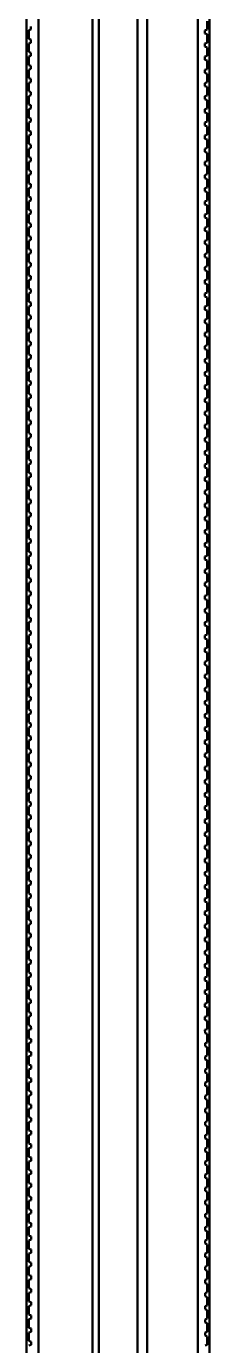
# Model space of a CAD drawing. Header units: millimetres. Extents: x 0 to 6720, y 0 to 4752.
# Drawn here: x 6069.3 to 6098, y 2519.4 to 2726.1 of the extents above; entities that cross this region are included whole.
import ezdxf

# ---------------------------------------------------------------- set-up
doc = ezdxf.new("R2010")
doc.units = ezdxf.units.MM
doc.header["$LTSCALE"] = 16
doc.layers.add('Widoczne (ISO)', color=7, linetype='Continuous', lineweight=50)

msp = doc.modelspace()

# ---------------------------------------------------------------- linework, layer by layer
at = {"layer": 'Widoczne (ISO)'}
for p, q in [((6069.28, 3043.25), (6069.31, 2056.07)), ((6071.16, 3043.25), (6071.16, 2056.07)), ((6079.63, 3043.25), (6079.63, 2062.05)), ((6080.63, 2063.05), (6080.63, 3043.25)), ((6086.68, 3043.25), (6086.68, 2063.05)), ((6088.18, 2061.55), (6088.18, 3043.25)), ((6096.16, 3043.25), (6096.16, 2056.07)), ((6097.98, 2056.07), (6097.95, 3043.25)), ((6097.6, 2726.94), (6097.6, 2725.62)), ((6069.65, 2725.51), (6070, 2725.63)), ((6069.65, 2724.19), (6069.65, 2725.51)), ((6070, 2725.63), (6070, 2726.12)), ((6097.6, 2725.62), (6097.25, 2725.5)), ((6097.25, 2725.5), (6097.25, 2725.01)), ((6097.25, 2725.01), (6097.6, 2724.88)), ((6097.6, 2724.88), (6097.6, 2723.56)), ((6070, 2724.06), (6069.65, 2724.19)), ((6069.65, 2723.44), (6070, 2723.57)), ((6069.65, 2722.13), (6069.65, 2723.44)), ((6070, 2723.57), (6070, 2724.06)), ((6097.6, 2723.56), (6097.25, 2723.44)), ((6097.25, 2723.44), (6097.25, 2722.95)), ((6097.25, 2722.95), (6097.6, 2722.82)), ((6097.6, 2722.82), (6097.6, 2721.5)), ((6070, 2722), (6069.65, 2722.13)), ((6069.65, 2721.38), (6070, 2721.51)), ((6069.65, 2720.07), (6069.65, 2721.38)), ((6070, 2721.51), (6070, 2722)), ((6097.6, 2721.5), (6097.25, 2721.38)), ((6097.25, 2721.38), (6097.25, 2720.88)), ((6097.25, 2720.88), (6097.6, 2720.76)), ((6097.6, 2720.76), (6097.6, 2719.44)), ((6070, 2719.94), (6069.65, 2720.07)), ((6069.65, 2719.32), (6070, 2719.45)), ((6069.65, 2718.01), (6069.65, 2719.32)), ((6070, 2719.45), (6070, 2719.94)), ((6097.6, 2719.44), (6097.25, 2719.31)), ((6097.25, 2719.31), (6097.25, 2718.82)), ((6097.25, 2718.82), (6097.6, 2718.7)), ((6097.6, 2718.7), (6097.6, 2717.38)), ((6070, 2717.88), (6069.65, 2718.01)), ((6069.65, 2717.26), (6070, 2717.39)), ((6069.65, 2715.95), (6069.65, 2717.26)), ((6070, 2717.39), (6070, 2717.88)), ((6097.6, 2717.38), (6097.25, 2717.25)), ((6097.25, 2717.25), (6097.25, 2716.76)), ((6097.25, 2716.76), (6097.6, 2716.64)), ((6097.6, 2716.64), (6097.6, 2715.32)), ((6070, 2715.82), (6069.65, 2715.95)), ((6069.65, 2715.2), (6070, 2715.33)), ((6069.65, 2713.89), (6069.65, 2715.2)), ((6070, 2715.33), (6070, 2715.82)), ((6097.6, 2715.32), (6097.25, 2715.19)), ((6097.25, 2715.19), (6097.25, 2714.7)), ((6097.25, 2714.7), (6097.6, 2714.58)), ((6097.6, 2714.58), (6097.6, 2713.26)), ((6070, 2713.76), (6069.65, 2713.89)), ((6069.65, 2713.14), (6070, 2713.27)), ((6069.65, 2711.82), (6069.65, 2713.14)), ((6070, 2713.27), (6070, 2713.76)), ((6097.6, 2713.26), (6097.25, 2713.13)), ((6097.25, 2713.13), (6097.25, 2712.64)), ((6097.25, 2712.64), (6097.6, 2712.51)), ((6097.6, 2712.51), (6097.6, 2711.2)), ((6070, 2711.7), (6069.65, 2711.82)), ((6069.65, 2711.08), (6070, 2711.21)), ((6069.65, 2709.76), (6069.65, 2711.08)), ((6070, 2711.21), (6070, 2711.7)), ((6097.6, 2711.2), (6097.25, 2711.07)), ((6097.25, 2711.07), (6097.25, 2710.58)), ((6097.25, 2710.58), (6097.6, 2710.45)), ((6097.6, 2710.45), (6097.6, 2709.14)), ((6070, 2709.64), (6069.65, 2709.76)), ((6069.65, 2709.02), (6070, 2709.15)), ((6069.65, 2707.7), (6069.65, 2709.02)), ((6070, 2709.15), (6070, 2709.64)), ((6097.6, 2709.14), (6097.25, 2709.01)), ((6097.25, 2709.01), (6097.25, 2708.52)), ((6097.25, 2708.52), (6097.6, 2708.39)), ((6097.6, 2708.39), (6097.6, 2707.08)), ((6070, 2707.58), (6069.65, 2707.7)), ((6069.65, 2706.96), (6070, 2707.09)), ((6069.65, 2705.64), (6069.65, 2706.96)), ((6070, 2707.09), (6070, 2707.58)), ((6097.6, 2707.08), (6097.25, 2706.95)), ((6097.25, 2706.95), (6097.25, 2706.46)), ((6097.25, 2706.46), (6097.6, 2706.33)), ((6097.6, 2706.33), (6097.6, 2705.02)), ((6070, 2705.52), (6069.65, 2705.64)), ((6069.65, 2704.9), (6070, 2705.02)), ((6069.65, 2703.58), (6069.65, 2704.9)), ((6070, 2705.02), (6070, 2705.52)), ((6097.6, 2705.02), (6097.25, 2704.89)), ((6097.25, 2704.89), (6097.25, 2704.4)), ((6097.25, 2704.4), (6097.6, 2704.27)), ((6097.6, 2704.27), (6097.6, 2702.96)), ((6070, 2703.45), (6069.65, 2703.58)), ((6069.65, 2702.84), (6070, 2702.96)), ((6069.65, 2701.52), (6069.65, 2702.84)), ((6070, 2702.96), (6070, 2703.45)), ((6097.6, 2702.96), (6097.25, 2702.83)), ((6097.25, 2702.83), (6097.25, 2702.34)), ((6097.25, 2702.34), (6097.6, 2702.21)), ((6097.6, 2702.21), (6097.6, 2700.89)), ((6070, 2701.39), (6069.65, 2701.52)), ((6069.65, 2700.78), (6070, 2700.9)), ((6069.65, 2699.46), (6069.65, 2700.78)), ((6070, 2700.9), (6070, 2701.39)), ((6097.6, 2700.89), (6097.25, 2700.77)), ((6097.25, 2700.77), (6097.25, 2700.28)), ((6097.25, 2700.28), (6097.6, 2700.15)), ((6097.6, 2700.15), (6097.6, 2698.83)), ((6070, 2699.33), (6069.65, 2699.46)), ((6069.65, 2698.71), (6070, 2698.84)), ((6069.65, 2697.4), (6069.65, 2698.71)), ((6070, 2698.84), (6070, 2699.33)), ((6097.6, 2698.83), (6097.25, 2698.71)), ((6097.25, 2698.71), (6097.25, 2698.22)), ((6097.25, 2698.22), (6097.6, 2698.09)), ((6097.6, 2698.09), (6097.6, 2696.77)), ((6070, 2697.27), (6069.65, 2697.4)), ((6069.65, 2696.65), (6070, 2696.78)), ((6069.65, 2695.34), (6069.65, 2696.65)), ((6070, 2696.78), (6070, 2697.27)), ((6097.6, 2696.77), (6097.25, 2696.65)), ((6097.25, 2696.65), (6097.25, 2696.16)), ((6097.25, 2696.16), (6097.6, 2696.03)), ((6097.6, 2696.03), (6097.6, 2694.71)), ((6070, 2695.21), (6069.65, 2695.34)), ((6069.65, 2694.59), (6070, 2694.72)), ((6069.65, 2693.28), (6069.65, 2694.59)), ((6070, 2693.15), (6069.65, 2693.28)), ((6070, 2694.72), (6070, 2695.21)), ((6097.6, 2694.71), (6097.25, 2694.58)), ((6097.25, 2694.58), (6097.25, 2694.09)), ((6097.25, 2694.09), (6097.6, 2693.97)), ((6097.6, 2693.97), (6097.6, 2692.65)), ((6069.65, 2692.53), (6070, 2692.66)), ((6069.65, 2691.22), (6069.65, 2692.53)), ((6070, 2691.09), (6069.65, 2691.22)), ((6070, 2692.66), (6070, 2693.15)), ((6097.6, 2692.65), (6097.25, 2692.52)), ((6097.25, 2692.52), (6097.25, 2692.03)), ((6097.25, 2692.03), (6097.6, 2691.91)), ((6097.6, 2691.91), (6097.6, 2690.59)), ((6069.65, 2690.47), (6070, 2690.6)), ((6069.65, 2689.16), (6069.65, 2690.47)), ((6070, 2689.03), (6069.65, 2689.16)), ((6070, 2690.6), (6070, 2691.09)), ((6097.6, 2690.59), (6097.25, 2690.46)), ((6097.25, 2690.46), (6097.25, 2689.97)), ((6097.25, 2689.97), (6097.6, 2689.85)), ((6097.6, 2689.85), (6097.6, 2688.53)), ((6069.65, 2688.41), (6070, 2688.54)), ((6069.65, 2687.1), (6069.65, 2688.41)), ((6070, 2686.97), (6069.65, 2687.1)), ((6070, 2688.54), (6070, 2689.03)), ((6097.6, 2688.53), (6097.25, 2688.4)), ((6097.25, 2688.4), (6097.25, 2687.91)), ((6097.25, 2687.91), (6097.6, 2687.78)), ((6097.6, 2687.78), (6097.6, 2686.47)), ((6069.65, 2686.35), (6070, 2686.48)), ((6069.65, 2685.03), (6069.65, 2686.35)), ((6070, 2684.91), (6069.65, 2685.03)), ((6070, 2686.48), (6070, 2686.97)), ((6097.6, 2686.47), (6097.25, 2686.34)), ((6097.25, 2686.34), (6097.25, 2685.85)), ((6097.25, 2685.85), (6097.6, 2685.72)), ((6097.6, 2685.72), (6097.6, 2684.41)), ((6069.65, 2684.29), (6070, 2684.42)), ((6069.65, 2682.97), (6069.65, 2684.29)), ((6070, 2682.85), (6069.65, 2682.97)), ((6070, 2684.42), (6070, 2684.91)), ((6097.6, 2684.41), (6097.25, 2684.28)), ((6097.25, 2684.28), (6097.25, 2683.79)), ((6097.25, 2683.79), (6097.6, 2683.66)), ((6097.6, 2683.66), (6097.6, 2682.35)), ((6069.65, 2682.23), (6070, 2682.36)), ((6069.65, 2680.91), (6069.65, 2682.23)), ((6070, 2680.79), (6069.65, 2680.91)), ((6070, 2682.36), (6070, 2682.85)), ((6097.6, 2682.35), (6097.25, 2682.22)), ((6097.25, 2682.22), (6097.25, 2681.73)), ((6097.25, 2681.73), (6097.6, 2681.6)), ((6097.6, 2681.6), (6097.6, 2680.29)), ((6069.65, 2680.17), (6070, 2680.3)), ((6069.65, 2678.85), (6069.65, 2680.17)), ((6070, 2678.72), (6069.65, 2678.85)), ((6070, 2680.3), (6070, 2680.79)), ((6097.6, 2680.29), (6097.25, 2680.16)), ((6097.25, 2680.16), (6097.25, 2679.67)), ((6097.25, 2679.67), (6097.6, 2679.54)), ((6097.6, 2679.54), (6097.6, 2678.23)), ((6069.65, 2678.11), (6070, 2678.23)), ((6069.65, 2676.79), (6069.65, 2678.11)), ((6070, 2676.66), (6069.65, 2676.79)), ((6070, 2678.23), (6070, 2678.72)), ((6097.6, 2678.23), (6097.25, 2678.1)), ((6097.25, 2678.1), (6097.25, 2677.61)), ((6097.25, 2677.61), (6097.6, 2677.48)), ((6097.6, 2677.48), (6097.6, 2676.17)), ((6069.65, 2676.05), (6070, 2676.17)), ((6069.65, 2674.73), (6069.65, 2676.05)), ((6070, 2674.6), (6069.65, 2674.73)), ((6070, 2676.17), (6070, 2676.66)), ((6097.6, 2676.17), (6097.25, 2676.04)), ((6097.25, 2676.04), (6097.25, 2675.55)), ((6097.25, 2675.55), (6097.6, 2675.42)), ((6097.6, 2675.42), (6097.6, 2674.1)), ((6069.65, 2673.99), (6070, 2674.11)), ((6069.65, 2672.67), (6069.65, 2673.99)), ((6070, 2672.54), (6069.65, 2672.67)), ((6070, 2674.11), (6070, 2674.6)), ((6097.6, 2674.1), (6097.25, 2673.98)), ((6097.25, 2673.98), (6097.25, 2673.49)), ((6097.25, 2673.49), (6097.6, 2673.36)), ((6097.6, 2673.36), (6097.6, 2672.04)), ((6069.65, 2671.92), (6070, 2672.05)), ((6069.65, 2670.61), (6069.65, 2671.92)), ((6070, 2670.48), (6069.65, 2670.61)), ((6070, 2672.05), (6070, 2672.54)), ((6097.6, 2672.04), (6097.25, 2671.92)), ((6097.25, 2671.92), (6097.25, 2671.43)), ((6097.25, 2671.43), (6097.6, 2671.3)), ((6097.6, 2671.3), (6097.6, 2669.98)), ((6069.65, 2669.86), (6070, 2669.99)), ((6069.65, 2668.55), (6069.65, 2669.86)), ((6070, 2668.42), (6069.65, 2668.55)), ((6070, 2669.99), (6070, 2670.48)), ((6097.6, 2669.98), (6097.25, 2669.86)), ((6097.25, 2669.86), (6097.25, 2669.36)), ((6097.25, 2669.36), (6097.6, 2669.24)), ((6097.6, 2669.24), (6097.6, 2667.92)), ((6069.65, 2667.8), (6070, 2667.93)), ((6069.65, 2666.49), (6069.65, 2667.8)), ((6070, 2666.36), (6069.65, 2666.49)), ((6070, 2667.93), (6070, 2668.42)), ((6097.6, 2667.92), (6097.25, 2667.79)), ((6097.25, 2667.79), (6097.25, 2667.3)), ((6097.25, 2667.3), (6097.6, 2667.18)), ((6097.6, 2667.18), (6097.6, 2665.86)), ((6069.65, 2665.74), (6070, 2665.87)), ((6069.65, 2664.43), (6069.65, 2665.74)), ((6070, 2664.3), (6069.65, 2664.43)), ((6070, 2665.87), (6070, 2666.36)), ((6097.6, 2665.86), (6097.25, 2665.73)), ((6097.25, 2665.73), (6097.25, 2665.24)), ((6097.25, 2665.24), (6097.6, 2665.12)), ((6097.6, 2665.12), (6097.6, 2663.8)), ((6069.65, 2663.68), (6070, 2663.81)), ((6069.65, 2662.37), (6069.65, 2663.68)), ((6070, 2662.24), (6069.65, 2662.37)), ((6070, 2663.81), (6070, 2664.3)), ((6097.6, 2663.8), (6097.25, 2663.67)), ((6097.25, 2663.67), (6097.25, 2663.18)), ((6097.25, 2663.18), (6097.6, 2663.06)), ((6097.6, 2663.06), (6097.6, 2661.74)), ((6069.65, 2661.62), (6070, 2661.75)), ((6069.65, 2660.3), (6069.65, 2661.62)), ((6070, 2660.18), (6069.65, 2660.3)), ((6070, 2661.75), (6070, 2662.24)), ((6097.6, 2661.74), (6097.25, 2661.61)), ((6097.25, 2661.61), (6097.25, 2661.12)), ((6097.25, 2661.12), (6097.6, 2660.99)), ((6097.6, 2660.99), (6097.6, 2659.68)), ((6069.65, 2659.56), (6070, 2659.69)), ((6069.65, 2658.24), (6069.65, 2659.56)), ((6070, 2658.12), (6069.65, 2658.24)), ((6070, 2659.69), (6070, 2660.18)), ((6097.6, 2659.68), (6097.25, 2659.55)), ((6097.25, 2659.55), (6097.25, 2659.06)), ((6097.25, 2659.06), (6097.6, 2658.93)), ((6097.6, 2658.93), (6097.6, 2657.62)), ((6069.65, 2657.5), (6070, 2657.63)), ((6069.65, 2656.18), (6069.65, 2657.5)), ((6070, 2656.06), (6069.65, 2656.18)), ((6070, 2657.63), (6070, 2658.12)), ((6097.6, 2657.62), (6097.25, 2657.49)), ((6097.25, 2657.49), (6097.25, 2657)), ((6097.25, 2657), (6097.6, 2656.87)), ((6097.6, 2656.87), (6097.6, 2655.56)), ((6069.65, 2655.44), (6070, 2655.57)), ((6069.65, 2654.12), (6069.65, 2655.44)), ((6070, 2654), (6069.65, 2654.12)), ((6070, 2655.57), (6070, 2656.06)), ((6097.6, 2655.56), (6097.25, 2655.43)), ((6097.25, 2655.43), (6097.25, 2654.94)), ((6097.25, 2654.94), (6097.6, 2654.81)), ((6097.6, 2654.81), (6097.6, 2653.5)), ((6069.65, 2653.38), (6070, 2653.5)), ((6069.65, 2652.06), (6069.65, 2653.38)), ((6070, 2651.93), (6069.65, 2652.06)), ((6070, 2653.5), (6070, 2654)), ((6070, 2651.44), (6070, 2651.93)), ((6097.6, 2653.5), (6097.25, 2653.37)), ((6097.25, 2653.37), (6097.25, 2652.88)), ((6097.25, 2652.88), (6097.6, 2652.75)), ((6097.6, 2652.75), (6097.6, 2651.44)), ((6069.65, 2651.32), (6070, 2651.44)), ((6069.65, 2650), (6069.65, 2651.32)), ((6070, 2649.87), (6069.65, 2650)), ((6070, 2649.38), (6070, 2649.87)), ((6097.6, 2651.44), (6097.25, 2651.31)), ((6097.25, 2651.31), (6097.25, 2650.82)), ((6097.25, 2650.82), (6097.6, 2650.69)), ((6097.6, 2650.69), (6097.6, 2649.37)), ((6069.65, 2649.26), (6070, 2649.38)), ((6069.65, 2647.94), (6069.65, 2649.26)), ((6070, 2647.81), (6069.65, 2647.94)), ((6070, 2647.32), (6070, 2647.81)), ((6097.6, 2649.37), (6097.25, 2649.25)), ((6097.25, 2649.25), (6097.25, 2648.76)), ((6097.25, 2648.76), (6097.6, 2648.63)), ((6097.6, 2648.63), (6097.6, 2647.31)), ((6069.65, 2647.19), (6070, 2647.32)), ((6069.65, 2645.88), (6069.65, 2647.19)), ((6070, 2645.75), (6069.65, 2645.88)), ((6070, 2645.26), (6070, 2645.75)), ((6097.6, 2647.31), (6097.25, 2647.19)), ((6097.25, 2647.19), (6097.25, 2646.7)), ((6097.25, 2646.7), (6097.6, 2646.57)), ((6097.6, 2646.57), (6097.6, 2645.25)), ((6069.65, 2645.13), (6070, 2645.26)), ((6069.65, 2643.82), (6069.65, 2645.13)), ((6070, 2643.69), (6069.65, 2643.82)), ((6070, 2643.2), (6070, 2643.69)), ((6097.6, 2645.25), (6097.25, 2645.13)), ((6097.25, 2645.13), (6097.25, 2644.64)), ((6097.25, 2644.64), (6097.6, 2644.51)), ((6097.6, 2644.51), (6097.6, 2643.19)), ((6069.65, 2643.07), (6070, 2643.2)), ((6069.65, 2641.76), (6069.65, 2643.07)), ((6070, 2641.63), (6069.65, 2641.76)), ((6070, 2641.14), (6070, 2641.63)), ((6097.6, 2643.19), (6097.25, 2643.06)), ((6097.25, 2643.06), (6097.25, 2642.57)), ((6097.25, 2642.57), (6097.6, 2642.45)), ((6097.6, 2642.45), (6097.6, 2641.13)), ((6069.65, 2641.01), (6070, 2641.14)), ((6069.65, 2639.7), (6069.65, 2641.01)), ((6070, 2639.57), (6069.65, 2639.7)), ((6070, 2639.08), (6070, 2639.57)), ((6097.6, 2641.13), (6097.25, 2641)), ((6097.25, 2641), (6097.25, 2640.51)), ((6097.25, 2640.51), (6097.6, 2640.39)), ((6097.6, 2640.39), (6097.6, 2639.07)), ((6069.65, 2638.95), (6070, 2639.08)), ((6069.65, 2637.64), (6069.65, 2638.95)), ((6070, 2637.51), (6069.65, 2637.64)), ((6070, 2637.02), (6070, 2637.51)), ((6097.6, 2639.07), (6097.25, 2638.94)), ((6097.25, 2638.94), (6097.25, 2638.45)), ((6097.25, 2638.45), (6097.6, 2638.33)), ((6097.6, 2638.33), (6097.6, 2637.01)), ((6069.65, 2636.89), (6070, 2637.02)), ((6069.65, 2635.58), (6069.65, 2636.89)), ((6070, 2635.45), (6069.65, 2635.58)), ((6070, 2634.96), (6070, 2635.45)), ((6097.6, 2637.01), (6097.25, 2636.88)), ((6097.25, 2636.88), (6097.25, 2636.39)), ((6097.25, 2636.39), (6097.6, 2636.26)), ((6097.6, 2636.26), (6097.6, 2634.95)), ((6069.65, 2634.83), (6070, 2634.96)), ((6069.65, 2633.51), (6069.65, 2634.83)), ((6070, 2633.39), (6069.65, 2633.51)), ((6070, 2632.9), (6070, 2633.39)), ((6097.6, 2634.95), (6097.25, 2634.82)), ((6097.25, 2634.82), (6097.25, 2634.33)), ((6097.25, 2634.33), (6097.6, 2634.2)), ((6097.6, 2634.2), (6097.6, 2632.89)), ((6069.65, 2632.77), (6070, 2632.9)), ((6069.65, 2631.45), (6069.65, 2632.77)), ((6070, 2631.33), (6069.65, 2631.45)), ((6070, 2630.84), (6070, 2631.33)), ((6097.6, 2632.89), (6097.25, 2632.76)), ((6097.25, 2632.76), (6097.25, 2632.27)), ((6097.25, 2632.27), (6097.6, 2632.14)), ((6097.6, 2632.14), (6097.6, 2630.83)), ((6069.65, 2630.71), (6070, 2630.84)), ((6069.65, 2629.39), (6069.65, 2630.71)), ((6070, 2629.27), (6069.65, 2629.39)), ((6070, 2628.78), (6070, 2629.27)), ((6097.6, 2630.83), (6097.25, 2630.7)), ((6097.25, 2630.7), (6097.25, 2630.21)), ((6097.25, 2630.21), (6097.6, 2630.08)), ((6097.6, 2630.08), (6097.6, 2628.77)), ((6069.65, 2628.65), (6070, 2628.78)), ((6069.65, 2627.33), (6069.65, 2628.65)), ((6070, 2627.2), (6069.65, 2627.33)), ((6070, 2626.71), (6070, 2627.2)), ((6097.6, 2628.77), (6097.25, 2628.64)), ((6097.25, 2628.64), (6097.25, 2628.15)), ((6097.25, 2628.15), (6097.6, 2628.02)), ((6097.6, 2628.02), (6097.6, 2626.71)), ((6069.65, 2626.59), (6070, 2626.71)), ((6069.65, 2625.27), (6069.65, 2626.59)), ((6070, 2625.14), (6069.65, 2625.27)), ((6070, 2624.65), (6070, 2625.14)), ((6097.6, 2626.71), (6097.25, 2626.58)), ((6097.25, 2626.58), (6097.25, 2626.09)), ((6097.25, 2626.09), (6097.6, 2625.96)), ((6097.6, 2625.96), (6097.6, 2624.65)), ((6069.65, 2624.53), (6070, 2624.65)), ((6069.65, 2623.21), (6069.65, 2624.53)), ((6070, 2623.08), (6069.65, 2623.21)), ((6070, 2622.59), (6070, 2623.08)), ((6097.6, 2624.65), (6097.25, 2624.52)), ((6097.25, 2624.52), (6097.25, 2624.03)), ((6097.25, 2624.03), (6097.6, 2623.9)), ((6097.6, 2623.9), (6097.6, 2622.58)), ((6069.65, 2622.47), (6070, 2622.59)), ((6069.65, 2621.15), (6069.65, 2622.47)), ((6070, 2621.02), (6069.65, 2621.15)), ((6070, 2620.53), (6070, 2621.02)), ((6097.6, 2622.58), (6097.25, 2622.46)), ((6097.25, 2622.46), (6097.25, 2621.97)), ((6097.25, 2621.97), (6097.6, 2621.84)), ((6097.6, 2621.84), (6097.6, 2620.52)), ((6069.65, 2620.4), (6070, 2620.53)), ((6069.65, 2619.09), (6069.65, 2620.4)), ((6070, 2618.96), (6069.65, 2619.09)), ((6070, 2618.47), (6070, 2618.96)), ((6097.6, 2620.52), (6097.25, 2620.4)), ((6097.25, 2620.4), (6097.25, 2619.91)), ((6097.25, 2619.91), (6097.6, 2619.78)), ((6097.6, 2619.78), (6097.6, 2618.46)), ((6069.65, 2618.34), (6070, 2618.47)), ((6069.65, 2617.03), (6069.65, 2618.34)), ((6070, 2616.9), (6069.65, 2617.03)), ((6070, 2616.41), (6070, 2616.9)), ((6097.6, 2618.46), (6097.25, 2618.34)), ((6097.25, 2618.34), (6097.25, 2617.84)), ((6097.25, 2617.84), (6097.6, 2617.72)), ((6097.6, 2617.72), (6097.6, 2616.4)), ((6069.65, 2616.28), (6070, 2616.41)), ((6069.65, 2614.97), (6069.65, 2616.28)), ((6070, 2614.84), (6069.65, 2614.97)), ((6070, 2614.35), (6070, 2614.84)), ((6097.6, 2616.4), (6097.25, 2616.27)), ((6097.25, 2616.27), (6097.25, 2615.78)), ((6097.25, 2615.78), (6097.6, 2615.66)), ((6097.6, 2615.66), (6097.6, 2614.34)), ((6069.65, 2614.22), (6070, 2614.35)), ((6069.65, 2612.91), (6069.65, 2614.22)), ((6070, 2612.78), (6069.65, 2612.91)), ((6070, 2612.29), (6070, 2612.78)), ((6097.6, 2614.34), (6097.25, 2614.21)), ((6097.25, 2614.21), (6097.25, 2613.72)), ((6097.25, 2613.72), (6097.6, 2613.6)), ((6097.6, 2613.6), (6097.6, 2612.28)), ((6069.65, 2612.16), (6070, 2612.29)), ((6069.65, 2610.85), (6069.65, 2612.16)), ((6070, 2610.72), (6069.65, 2610.85)), ((6070, 2610.23), (6070, 2610.72)), ((6097.6, 2612.28), (6097.25, 2612.15)), ((6097.25, 2612.15), (6097.25, 2611.66)), ((6097.25, 2611.66), (6097.6, 2611.54)), ((6097.6, 2611.54), (6097.6, 2610.22)), ((6069.65, 2610.1), (6070, 2610.23)), ((6069.65, 2608.78), (6069.65, 2610.1)), ((6070, 2608.66), (6069.65, 2608.78)), ((6070, 2608.17), (6070, 2608.66)), ((6097.6, 2610.22), (6097.25, 2610.09)), ((6097.25, 2610.09), (6097.25, 2609.6)), ((6097.25, 2609.6), (6097.6, 2609.47)), ((6097.6, 2609.47), (6097.6, 2608.16)), ((6069.65, 2608.04), (6070, 2608.17)), ((6069.65, 2606.72), (6069.65, 2608.04)), ((6070, 2606.6), (6069.65, 2606.72)), ((6070, 2606.11), (6070, 2606.6)), ((6097.6, 2608.16), (6097.25, 2608.03)), ((6097.25, 2608.03), (6097.25, 2607.54)), ((6097.25, 2607.54), (6097.6, 2607.41)), ((6097.6, 2607.41), (6097.6, 2606.1)), ((6069.65, 2605.98), (6070, 2606.11)), ((6069.65, 2604.66), (6069.65, 2605.98)), ((6070, 2604.54), (6069.65, 2604.66)), ((6070, 2604.05), (6070, 2604.54)), ((6097.6, 2606.1), (6097.25, 2605.97)), ((6097.25, 2605.97), (6097.25, 2605.48)), ((6097.25, 2605.48), (6097.6, 2605.35)), ((6097.6, 2605.35), (6097.6, 2604.04)), ((6069.65, 2603.92), (6070, 2604.05)), ((6069.65, 2602.6), (6069.65, 2603.92)), ((6070, 2602.48), (6069.65, 2602.6)), ((6070, 2601.98), (6070, 2602.48)), ((6097.6, 2604.04), (6097.25, 2603.91)), ((6097.25, 2603.91), (6097.25, 2603.42)), ((6097.25, 2603.42), (6097.6, 2603.29)), ((6097.6, 2603.29), (6097.6, 2601.98)), ((6069.65, 2601.86), (6070, 2601.98)), ((6069.65, 2600.54), (6069.65, 2601.86)), ((6070, 2600.41), (6069.65, 2600.54)), ((6070, 2599.92), (6070, 2600.41)), ((6097.6, 2601.98), (6097.25, 2601.85)), ((6097.25, 2601.85), (6097.25, 2601.36)), ((6097.25, 2601.36), (6097.6, 2601.23)), ((6097.6, 2601.23), (6097.6, 2599.92)), ((6069.65, 2599.8), (6070, 2599.92)), ((6069.65, 2598.48), (6069.65, 2599.8)), ((6070, 2598.35), (6069.65, 2598.48)), ((6070, 2597.86), (6070, 2598.35)), ((6097.6, 2599.92), (6097.25, 2599.79)), ((6097.25, 2599.79), (6097.25, 2599.3)), ((6097.25, 2599.3), (6097.6, 2599.17)), ((6097.6, 2599.17), (6097.6, 2597.85)), ((6069.65, 2597.74), (6070, 2597.86)), ((6069.65, 2596.42), (6069.65, 2597.74)), ((6070, 2596.29), (6069.65, 2596.42)), ((6070, 2595.8), (6070, 2596.29)), ((6097.6, 2597.85), (6097.25, 2597.73)), ((6097.25, 2597.73), (6097.25, 2597.24)), ((6097.25, 2597.24), (6097.6, 2597.11)), ((6097.6, 2597.11), (6097.6, 2595.79)), ((6069.65, 2595.67), (6070, 2595.8)), ((6069.65, 2594.36), (6069.65, 2595.67)), ((6070, 2594.23), (6069.65, 2594.36)), ((6070, 2593.74), (6070, 2594.23)), ((6097.6, 2595.79), (6097.25, 2595.67)), ((6097.25, 2595.67), (6097.25, 2595.18)), ((6097.25, 2595.18), (6097.6, 2595.05)), ((6097.6, 2595.05), (6097.6, 2593.73)), ((6069.65, 2593.61), (6070, 2593.74)), ((6069.65, 2592.3), (6069.65, 2593.61)), ((6070, 2592.17), (6069.65, 2592.3)), ((6070, 2591.68), (6070, 2592.17)), ((6097.6, 2593.73), (6097.25, 2593.61)), ((6097.25, 2593.61), (6097.25, 2593.12)), ((6097.25, 2593.12), (6097.6, 2592.99)), ((6097.6, 2592.99), (6097.6, 2591.67)), ((6069.65, 2591.55), (6070, 2591.68)), ((6069.65, 2590.24), (6069.65, 2591.55)), ((6070, 2590.11), (6069.65, 2590.24)), ((6070, 2589.62), (6070, 2590.11)), ((6097.6, 2591.67), (6097.25, 2591.54)), ((6097.25, 2591.54), (6097.25, 2591.05)), ((6097.25, 2591.05), (6097.6, 2590.93)), ((6097.6, 2590.93), (6097.6, 2589.61)), ((6069.65, 2589.49), (6070, 2589.62)), ((6069.65, 2588.18), (6069.65, 2589.49)), ((6070, 2588.05), (6069.65, 2588.18)), ((6070, 2587.56), (6070, 2588.05)), ((6097.6, 2589.61), (6097.25, 2589.48)), ((6097.25, 2589.48), (6097.25, 2588.99)), ((6097.25, 2588.99), (6097.6, 2588.87)), ((6097.6, 2588.87), (6097.6, 2587.55)), ((6069.65, 2587.43), (6070, 2587.56)), ((6069.65, 2586.12), (6069.65, 2587.43)), ((6070, 2585.99), (6069.65, 2586.12)), ((6070, 2585.5), (6070, 2585.99)), ((6097.6, 2587.55), (6097.25, 2587.42)), ((6097.25, 2587.42), (6097.25, 2586.93)), ((6097.25, 2586.93), (6097.6, 2586.81)), ((6097.6, 2586.81), (6097.6, 2585.49)), ((6069.65, 2585.37), (6070, 2585.5)), ((6069.65, 2584.06), (6069.65, 2585.37)), ((6070, 2583.93), (6069.65, 2584.06)), ((6070, 2583.44), (6070, 2583.93)), ((6097.6, 2585.49), (6097.25, 2585.36)), ((6097.25, 2585.36), (6097.25, 2584.87)), ((6097.25, 2584.87), (6097.6, 2584.74)), ((6097.6, 2584.74), (6097.6, 2583.43)), ((6069.65, 2583.31), (6070, 2583.44)), ((6069.65, 2581.99), (6069.65, 2583.31)), ((6070, 2581.87), (6069.65, 2581.99)), ((6070, 2581.38), (6070, 2581.87)), ((6097.6, 2583.43), (6097.25, 2583.3)), ((6097.25, 2583.3), (6097.25, 2582.81)), ((6097.25, 2582.81), (6097.6, 2582.68)), ((6097.6, 2582.68), (6097.6, 2581.37)), ((6069.65, 2581.25), (6070, 2581.38)), ((6069.65, 2579.93), (6069.65, 2581.25)), ((6070, 2579.81), (6069.65, 2579.93)), ((6070, 2579.32), (6070, 2579.81)), ((6097.6, 2581.37), (6097.25, 2581.24)), ((6097.25, 2581.24), (6097.25, 2580.75)), ((6097.25, 2580.75), (6097.6, 2580.62)), ((6097.6, 2580.62), (6097.6, 2579.31)), ((6069.65, 2579.19), (6070, 2579.32)), ((6069.65, 2577.87), (6069.65, 2579.19)), ((6070, 2577.75), (6069.65, 2577.87)), ((6070, 2577.26), (6070, 2577.75)), ((6097.6, 2579.31), (6097.25, 2579.18)), ((6097.25, 2579.18), (6097.25, 2578.69)), ((6097.25, 2578.69), (6097.6, 2578.56)), ((6097.6, 2578.56), (6097.6, 2577.25)), ((6069.65, 2577.13), (6070, 2577.26)), ((6069.65, 2575.81), (6069.65, 2577.13)), ((6070, 2575.68), (6069.65, 2575.81)), ((6070, 2575.19), (6070, 2575.68)), ((6097.6, 2577.25), (6097.25, 2577.12)), ((6097.25, 2577.12), (6097.25, 2576.63)), ((6097.25, 2576.63), (6097.6, 2576.5)), ((6097.6, 2576.5), (6097.6, 2575.19)), ((6069.65, 2575.07), (6070, 2575.19)), ((6069.65, 2573.75), (6069.65, 2575.07)), ((6070, 2573.62), (6069.65, 2573.75)), ((6070, 2573.13), (6070, 2573.62)), ((6097.6, 2575.19), (6097.25, 2575.06)), ((6097.25, 2575.06), (6097.25, 2574.57)), ((6097.25, 2574.57), (6097.6, 2574.44)), ((6097.6, 2574.44), (6097.6, 2573.13)), ((6069.65, 2573.01), (6070, 2573.13)), ((6069.65, 2571.69), (6069.65, 2573.01)), ((6070, 2571.56), (6069.65, 2571.69)), ((6070, 2571.07), (6070, 2571.56)), ((6097.6, 2573.13), (6097.25, 2573)), ((6097.25, 2573), (6097.25, 2572.51)), ((6097.25, 2572.51), (6097.6, 2572.38)), ((6097.6, 2572.38), (6097.6, 2571.06)), ((6069.65, 2570.95), (6070, 2571.07)), ((6069.65, 2569.63), (6069.65, 2570.95)), ((6070, 2569.5), (6069.65, 2569.63)), ((6070.01, 2569.01), (6070, 2569.5)), ((6097.6, 2571.06), (6097.25, 2570.94)), ((6097.25, 2570.94), (6097.25, 2570.45)), ((6097.25, 2570.45), (6097.6, 2570.32)), ((6097.6, 2570.32), (6097.61, 2569)), ((6069.65, 2568.88), (6070.01, 2569.01)), ((6069.66, 2567.57), (6069.65, 2568.88)), ((6070.01, 2567.44), (6069.66, 2567.57)), ((6070.01, 2566.95), (6070.01, 2567.44)), ((6097.61, 2569), (6097.25, 2568.88)), ((6097.25, 2568.88), (6097.26, 2568.39)), ((6097.26, 2568.39), (6097.61, 2568.26)), ((6097.61, 2568.26), (6097.61, 2566.94)), ((6069.66, 2566.82), (6070.01, 2566.95)), ((6069.66, 2565.51), (6069.66, 2566.82)), ((6070.01, 2565.38), (6069.66, 2565.51)), ((6070.01, 2564.89), (6070.01, 2565.38)), ((6097.61, 2566.94), (6097.26, 2566.82)), ((6097.26, 2566.82), (6097.26, 2566.32)), ((6097.26, 2566.32), (6097.61, 2566.2)), ((6097.61, 2566.2), (6097.61, 2564.88)), ((6069.66, 2564.76), (6070.01, 2564.89)), ((6069.66, 2563.45), (6069.66, 2564.76)), ((6070.01, 2563.32), (6069.66, 2563.45)), ((6070.01, 2562.83), (6070.01, 2563.32)), ((6097.61, 2564.88), (6097.26, 2564.75)), ((6097.26, 2564.75), (6097.26, 2564.26)), ((6097.26, 2564.26), (6097.61, 2564.14)), ((6097.61, 2564.14), (6097.61, 2562.82)), ((6069.66, 2562.7), (6070.01, 2562.83)), ((6069.66, 2561.39), (6069.66, 2562.7)), ((6070.01, 2561.26), (6069.66, 2561.39)), ((6070.01, 2560.77), (6070.01, 2561.26)), ((6097.61, 2562.82), (6097.26, 2562.69)), ((6097.26, 2562.69), (6097.26, 2562.2)), ((6097.26, 2562.2), (6097.61, 2562.08)), ((6097.61, 2562.08), (6097.61, 2560.76)), ((6069.66, 2560.64), (6070.01, 2560.77)), ((6069.66, 2559.33), (6069.66, 2560.64)), ((6070.01, 2559.2), (6069.66, 2559.33)), ((6070.01, 2558.71), (6070.01, 2559.2)), ((6097.61, 2560.76), (6097.26, 2560.63)), ((6097.26, 2560.63), (6097.26, 2560.14)), ((6097.26, 2560.14), (6097.61, 2560.02)), ((6097.61, 2560.02), (6097.61, 2558.7)), ((6069.66, 2558.58), (6070.01, 2558.71)), ((6069.66, 2557.26), (6069.66, 2558.58)), ((6070.01, 2557.14), (6069.66, 2557.26)), ((6070.01, 2556.65), (6070.01, 2557.14)), ((6097.61, 2558.7), (6097.26, 2558.57)), ((6097.26, 2558.57), (6097.26, 2558.08)), ((6097.26, 2558.08), (6097.61, 2557.95)), ((6097.61, 2557.95), (6097.61, 2556.64)), ((6069.66, 2556.52), (6070.01, 2556.65)), ((6069.66, 2555.2), (6069.66, 2556.52)), ((6070.01, 2555.08), (6069.66, 2555.2)), ((6070.01, 2554.59), (6070.01, 2555.08)), ((6097.61, 2556.64), (6097.26, 2556.51)), ((6097.26, 2556.51), (6097.26, 2556.02)), ((6097.26, 2556.02), (6097.61, 2555.89)), ((6097.61, 2555.89), (6097.61, 2554.58)), ((6069.66, 2554.46), (6070.01, 2554.59)), ((6069.66, 2553.14), (6069.66, 2554.46)), ((6070.01, 2553.02), (6069.66, 2553.14)), ((6070.01, 2552.53), (6070.01, 2553.02)), ((6097.61, 2554.58), (6097.26, 2554.45)), ((6097.26, 2554.45), (6097.26, 2553.96)), ((6097.26, 2553.96), (6097.61, 2553.83)), ((6097.61, 2553.83), (6097.61, 2552.52)), ((6069.66, 2552.4), (6070.01, 2552.53)), ((6069.66, 2551.08), (6069.66, 2552.4)), ((6070.01, 2550.96), (6069.66, 2551.08)), ((6070.01, 2550.46), (6070.01, 2550.96)), ((6097.61, 2552.52), (6097.26, 2552.39)), ((6097.26, 2552.39), (6097.26, 2551.9)), ((6097.26, 2551.9), (6097.61, 2551.77)), ((6097.61, 2551.77), (6097.61, 2550.46)), ((6069.66, 2550.34), (6070.01, 2550.46)), ((6069.66, 2549.02), (6069.66, 2550.34)), ((6070.01, 2548.89), (6069.66, 2549.02)), ((6070.01, 2548.4), (6070.01, 2548.89)), ((6097.61, 2550.46), (6097.26, 2550.33)), ((6097.26, 2550.33), (6097.26, 2549.84)), ((6097.26, 2549.84), (6097.61, 2549.71)), ((6097.61, 2549.71), (6097.61, 2548.4)), ((6069.66, 2548.28), (6070.01, 2548.4)), ((6069.66, 2546.96), (6069.66, 2548.28)), ((6070.01, 2546.83), (6069.66, 2546.96)), ((6070.01, 2546.34), (6070.01, 2546.83)), ((6097.61, 2548.4), (6097.26, 2548.27)), ((6097.26, 2548.27), (6097.26, 2547.78)), ((6097.26, 2547.78), (6097.61, 2547.65)), ((6097.61, 2547.65), (6097.61, 2546.33)), ((6069.66, 2546.22), (6070.01, 2546.34)), ((6069.66, 2544.9), (6069.66, 2546.22)), ((6070.01, 2544.77), (6069.66, 2544.9)), ((6070.01, 2544.28), (6070.01, 2544.77)), ((6097.61, 2546.33), (6097.26, 2546.21)), ((6097.26, 2546.21), (6097.26, 2545.72)), ((6097.26, 2545.72), (6097.61, 2545.59)), ((6097.61, 2545.59), (6097.61, 2544.27)), ((6069.66, 2544.15), (6070.01, 2544.28)), ((6069.66, 2542.84), (6069.66, 2544.15)), ((6070.01, 2542.71), (6069.66, 2542.84)), ((6070.01, 2542.22), (6070.01, 2542.71)), ((6097.61, 2544.27), (6097.26, 2544.15)), ((6097.26, 2544.15), (6097.26, 2543.66)), ((6097.26, 2543.66), (6097.61, 2543.53)), ((6097.61, 2543.53), (6097.61, 2542.21)), ((6069.66, 2542.09), (6070.01, 2542.22)), ((6069.66, 2540.78), (6069.66, 2542.09)), ((6070.01, 2540.65), (6069.66, 2540.78)), ((6070.01, 2540.16), (6070.01, 2540.65)), ((6097.61, 2542.21), (6097.26, 2542.09)), ((6097.26, 2542.09), (6097.26, 2541.6)), ((6097.26, 2541.6), (6097.61, 2541.47)), ((6097.61, 2541.47), (6097.61, 2540.15)), ((6069.66, 2540.03), (6070.01, 2540.16)), ((6069.66, 2538.72), (6069.66, 2540.03)), ((6070.01, 2538.59), (6069.66, 2538.72)), ((6070.01, 2538.1), (6070.01, 2538.59)), ((6097.61, 2540.15), (6097.26, 2540.02)), ((6097.26, 2540.02), (6097.26, 2539.53)), ((6097.26, 2539.53), (6097.61, 2539.41)), ((6097.61, 2539.41), (6097.61, 2538.09)), ((6069.66, 2537.97), (6070.01, 2538.1)), ((6069.66, 2536.66), (6069.66, 2537.97)), ((6070.01, 2536.53), (6069.66, 2536.66)), ((6070.01, 2536.04), (6070.01, 2536.53)), ((6097.61, 2538.09), (6097.26, 2537.96)), ((6097.26, 2537.96), (6097.26, 2537.47)), ((6097.26, 2537.47), (6097.61, 2537.35)), ((6097.61, 2537.35), (6097.61, 2536.03)), ((6069.66, 2535.91), (6070.01, 2536.04)), ((6069.66, 2534.6), (6069.66, 2535.91)), ((6070.01, 2534.47), (6069.66, 2534.6)), ((6070.01, 2533.98), (6070.01, 2534.47)), ((6097.61, 2536.03), (6097.26, 2535.9)), ((6097.26, 2535.9), (6097.26, 2535.41)), ((6097.26, 2535.41), (6097.61, 2535.29)), ((6097.61, 2535.29), (6097.61, 2533.97)), ((6069.66, 2533.85), (6070.01, 2533.98)), ((6069.66, 2532.54), (6069.66, 2533.85)), ((6070.01, 2532.41), (6069.66, 2532.54)), ((6070.01, 2531.92), (6070.01, 2532.41)), ((6097.61, 2533.97), (6097.26, 2533.84)), ((6097.26, 2533.84), (6097.26, 2533.35)), ((6097.26, 2533.35), (6097.61, 2533.22)), ((6097.61, 2533.22), (6097.61, 2531.91)), ((6069.66, 2531.79), (6070.01, 2531.92)), ((6069.66, 2530.47), (6069.66, 2531.79)), ((6070.01, 2530.35), (6069.66, 2530.47)), ((6070.01, 2529.86), (6070.01, 2530.35)), ((6097.61, 2531.91), (6097.26, 2531.78)), ((6097.26, 2531.78), (6097.26, 2531.29)), ((6097.26, 2531.29), (6097.61, 2531.16)), ((6097.61, 2531.16), (6097.61, 2529.85)), ((6069.66, 2529.73), (6070.01, 2529.86)), ((6069.66, 2528.41), (6069.66, 2529.73)), ((6070.01, 2528.29), (6069.66, 2528.41)), ((6070.01, 2527.8), (6070.01, 2528.29)), ((6097.61, 2529.85), (6097.26, 2529.72)), ((6097.26, 2529.72), (6097.26, 2529.23)), ((6097.26, 2529.23), (6097.61, 2529.1)), ((6097.61, 2529.1), (6097.61, 2527.79)), ((6069.66, 2527.67), (6070.01, 2527.8)), ((6069.66, 2526.35), (6069.66, 2527.67)), ((6070.01, 2526.23), (6069.66, 2526.35)), ((6070.01, 2525.74), (6070.01, 2526.23)), ((6097.61, 2527.79), (6097.26, 2527.66)), ((6097.26, 2527.66), (6097.26, 2527.17)), ((6097.26, 2527.17), (6097.61, 2527.04)), ((6097.61, 2527.04), (6097.61, 2525.73)), ((6069.66, 2525.61), (6070.01, 2525.74)), ((6069.66, 2524.29), (6069.66, 2525.61)), ((6070.01, 2524.16), (6069.66, 2524.29)), ((6070.01, 2523.67), (6070.01, 2524.16)), ((6097.61, 2525.73), (6097.26, 2525.6)), ((6097.26, 2525.6), (6097.26, 2525.11)), ((6097.26, 2525.11), (6097.61, 2524.98)), ((6097.61, 2524.98), (6097.61, 2523.67)), ((6069.66, 2523.55), (6070.01, 2523.67)), ((6069.66, 2522.23), (6069.66, 2523.55)), ((6070.01, 2522.1), (6069.66, 2522.23)), ((6070.01, 2521.61), (6070.01, 2522.1)), ((6097.61, 2523.67), (6097.26, 2523.54)), ((6097.26, 2523.54), (6097.26, 2523.05)), ((6097.26, 2523.05), (6097.61, 2522.92)), ((6097.61, 2522.92), (6097.61, 2521.61)), ((6069.66, 2521.49), (6070.01, 2521.61)), ((6069.66, 2520.17), (6069.66, 2521.49)), ((6070.01, 2520.04), (6069.66, 2520.17)), ((6070.01, 2519.55), (6070.01, 2520.04)), ((6097.61, 2521.61), (6097.26, 2521.48)), ((6097.26, 2521.48), (6097.26, 2520.99)), ((6097.26, 2520.99), (6097.61, 2520.86)), ((6097.61, 2520.86), (6097.61, 2519.54)), ((6069.66, 2519.43), (6070.01, 2519.55)), ((6097.61, 2519.54), (6097.26, 2519.42))]:
    msp.add_line(p, q, dxfattribs=at)

doc.saveas('drawing.dxf')
